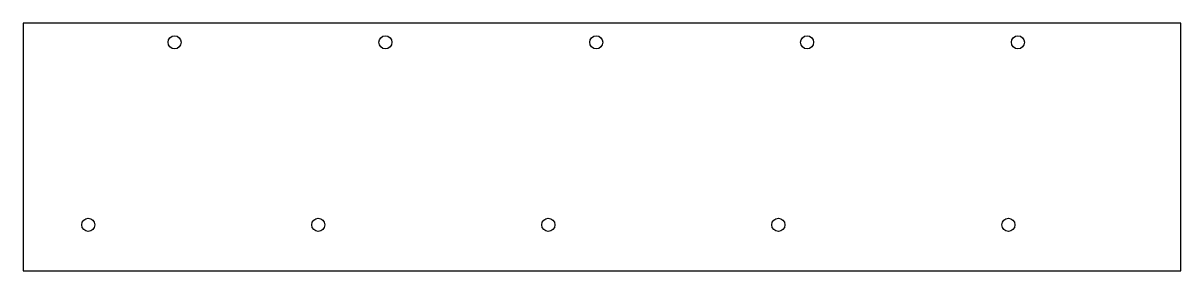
# Model space of a CAD drawing. Header units: millimetres. Extents: x 0 to 302, y 0 to 65.
import ezdxf

# ---------------------------------------------------------------- set-up
doc = ezdxf.new("R2010")
doc.units = ezdxf.units.MM

msp = doc.modelspace()

# ---------------------------------------------------------------- linework, layer by layer
at = {"layer": 'CUT'}
for p, q in [((0, 64.6002), (0, 0)), ((302, 64.6002), (0, 64.6002)), ((302, 0), (302, 64.6002)), ((0, 0), (302, 0))]:
    msp.add_line(p, q, dxfattribs=at)
for centre in [(39.5, 59.6002), (94.5, 59.6002), (149.5, 59.6002), (204.5, 59.6002), (259.5, 59.6002), (17, 12), (77, 12), (137, 12), (197, 12), (257, 12)]:
    msp.add_circle(centre, 1.7, dxfattribs=at)

doc.saveas('drawing.dxf')
